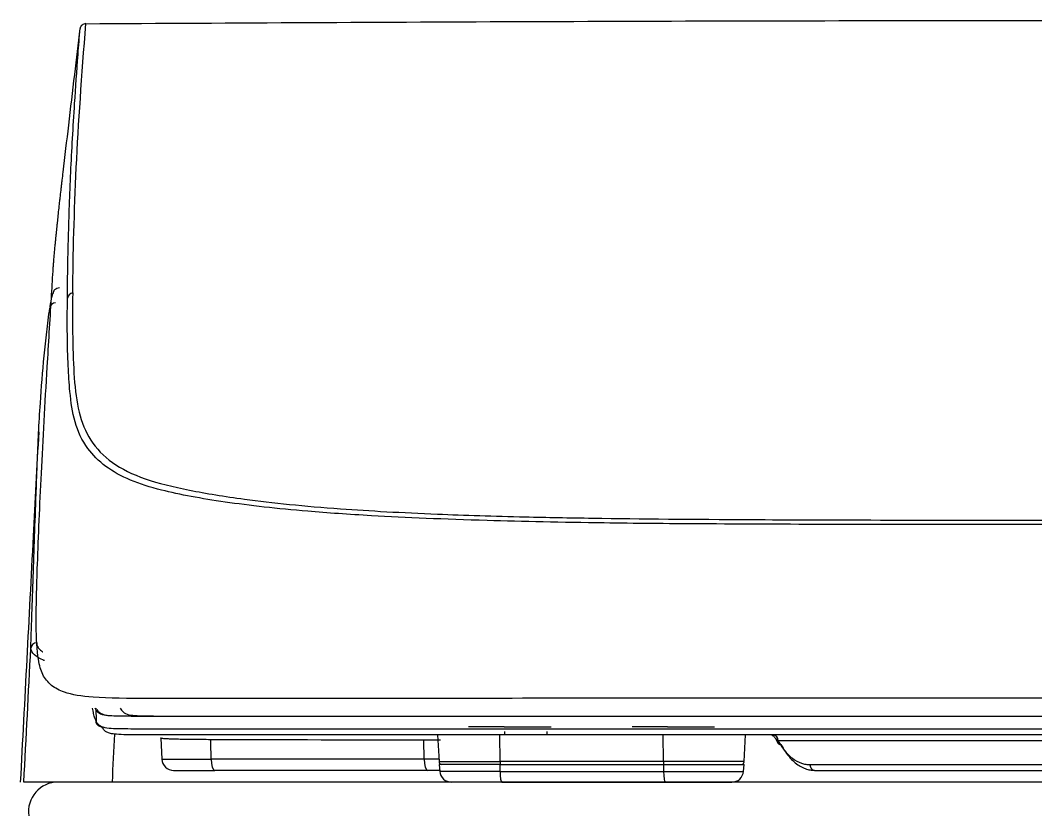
# Model space of a CAD drawing. Extents: x -2137 to 3740, y 68 to 2359.
# Drawn here: x -322.8 to -150.6, y 669.2 to 804.1 of the extents above; entities that cross this region are included whole.
import ezdxf

# ---------------------------------------------------------------- set-up
doc = ezdxf.new("R2010")
doc.units = 0
doc.header["$LTSCALE"] = 20
doc.header["$MEASUREMENT"] = 0
doc.layers.get('0').update_dxf_attribs({"linetype": 'CONTINUOUS'})
doc.layers.add('1', color=7, linetype='CONTINUOUS')

msp = doc.modelspace()

# ---------------------------------------------------------------- linework, layer by layer
msp.add_arc((-316.43, 669.9), 5, 90, 187.9537)
at = {"layer": '1', "color": 7, "linetype": 'Continuous'}
for p, q in [((-311.7, 803.56), (-311.7, 803.56)), ((-309.99, 687.47), (-309.97, 685.27)), ((-240.74, 684.3), (-246.77, 684.3)), ((-240.74, 684.3), (-232.77, 684.3)), ((-213.01, 684.3), (-219.04, 684.3)), ((-213.01, 684.3), (-205.04, 684.3)), ((-298.99, 682.39), (-298.81, 678.8)), ((-252.03, 682.9), (-251.79, 678.38)), ((-241.44, 678.38), (-241.47, 682.9)), ((-240.64, 682.9), (-240.64, 683.5)), ((-233.47, 682.9), (-233.47, 683.5)), ((-213.71, 678.38), (-213.75, 682.9)), ((-200.01, 678.38), (-199.78, 682.9)), ((-254.31, 678.8), (-254.36, 682.02)), ((-298.81, 678.8), (-290.45, 678.8)), ((-254.31, 678.8), (-290.45, 678.8)), ((-251.81, 678.8), (-254.31, 678.8)), ((-251.79, 678.38), (-241.44, 678.38)), ((-251.77, 677.9), (-251.66, 676.73)), ((-241.44, 677.9), (-251.77, 677.9)), ((-213.71, 678.38), (-241.44, 678.38)), ((-241.44, 677.9), (-213.71, 677.9)), ((-241.42, 676.73), (-241.44, 677.9)), ((-200.01, 678.38), (-213.71, 678.38)), ((-213.71, 677.9), (-200.04, 677.9)), ((-213.71, 677.9), (-213.7, 676.73)), ((-200.14, 676.73), (-200.04, 677.9)), ((-296.81, 676.9), (-289.83, 676.9)), ((-253.69, 676.9), (-289.83, 676.9)), ((-251.68, 676.9), (-253.69, 676.9)), ((-241.42, 676.73), (-251.66, 676.73)), ((-241.42, 676.73), (-213.7, 676.73)), ((-213.7, 676.73), (-200.14, 676.73)), ((-307.26, 674.9), (-322.22, 674.9)), ((71.29, 674.9), (-316.43, 674.9)), ((-250.18, 674.9), (-307.26, 674.9)), ((-241.15, 674.9), (-249.67, 674.9)), ((-241.15, 674.9), (-213.42, 674.9)), ((-213.42, 674.9), (-202.13, 674.9))]:
    msp.add_line(p, q, dxfattribs=at)
for centre, radius, start, end in [((-296.81, 678.9), 2, 183, 270), ((-251.29, 678.4), 0.5, 183, 270), ((-200.51, 678.4), 0.5, 270, 357), ((-249.67, 676.9), 2, 185, 270), ((-202.13, 676.9), 2, 270, 355)]:
    msp.add_arc(centre, radius, start, end, dxfattribs=at)
for centre, major_axis, ratio, start_param, end_param in [((-316.83, 755.27), (0.991, -0.135), 0.925221, 1.696362, 3.231487), ((-320.04, 697.56), (0.999, -0.032), 0.963149, 1.601601, 3.120435), ((-195.11, 681.9), (0, -1), 0.857059, 1.588248, 3.141593), ((-193.43, 682), (0.884, 0.468), 0.599851, 2.48902, 3.185459), ((-193.43, 682), (0.884, 0.468), 0.599851, 3.185457, 4.009837), ((-289.83, 678.9), (0, -2), 0.309017, 4.764749, 6.283185), ((-253.69, 678.9), (0, -2), 0.309017, 4.764749, 6.283185), ((-241.37, 678.4), (0, -0.5), 0.139173, 4.764749, 6.283185), ((-213.64, 678.4), (0, -0.5), 0.139173, 4.764749, 6.283185), ((-241.15, 676.9), (0, 2), 0.139173, 1.658063, 3.141593), ((-213.42, 676.9), (0, 2), 0.139173, 1.658063, 3.141593)]:
    msp.add_ellipse(centre, major_axis=major_axis, ratio=ratio, start_param=start_param, end_param=end_param, dxfattribs=at)
for points, knots in [([(-315.55, 778.39), (-315.23, 781.04), (-314.58, 786.56), (-313.63, 794.68), (-312.99, 800.15), (-312.69, 802.74)], [0, 0, 0, 0, 0.326668, 0.680643, 1, 1, 1, 1]), ([(-314.83, 757.03), (-314.81, 758.92), (-314.77, 762.28), (-314.61, 769.29), (-314.3, 778.22), (-313.71, 788.61), (-313.14, 796.86), (-312.8, 801.27), (-312.69, 802.74)], [0, 0, 0, 0, 0.141036, 0.249904, 0.499783, 0.749764, 0.916662, 1, 1, 1, 1]), ([(-313.93, 757.88), (-313.86, 764.51), (-313.68, 771.62), (-312.95, 786.74), (-312.4, 794.66), (-311.7, 803.57)], [0, 0, 0, 0, 0.5, 0.5, 1, 1, 1, 1]), ([(-311.7, 803.56), (-286.47, 803.7), (-236.02, 803.98), (-160.35, 804.14), (-84.7, 804.14), (-9.05, 803.98), (41.37, 803.7), (66.58, 803.56)], [0, 0, 0, 0, 0.200076, 0.400114, 0.600114, 0.800075, 1, 1, 1, 1]), ([(-317.27, 761.56), (-317.26, 761.74), (-317.24, 762.09), (-317.19, 762.74), (-317.13, 763.47), (-317.06, 764.27), (-316.98, 765.14), (-316.9, 766.01), (-316.82, 766.8), (-316.75, 767.48), (-316.7, 767.98), (-316.66, 768.36), (-316.62, 768.73), (-316.58, 769.11), (-316.54, 769.5), (-316.5, 769.89), (-316.39, 771.01), (-316.25, 772.26), (-316.12, 773.42), (-316.07, 773.88), (-315.99, 774.61), (-315.89, 775.44), (-315.8, 776.23), (-315.75, 776.68), (-315.67, 777.37), (-315.6, 777.94), (-315.55, 778.39)], [0, 0, 0, 0, 0.065063, 0.127736, 0.188626, 0.248148, 0.306476, 0.363994, 0.410206, 0.4456, 0.479528, 0.49297, 0.507757, 0.538511, 0.553571, 0.568633, 0.598757, 0.72566, 0.752812, 0.77125, 0.792904, 0.860962, 0.894248, 0.911269, 0.929549, 1, 1, 1, 1]), ([(72.14, 761.56), (72.15, 761.38), (72.18, 760.84), (72.25, 759.71), (72.35, 757.97), (72.5, 755.62), (72.68, 752.64), (72.89, 749.04), (73.15, 744.85), (73.42, 740.12), (73.71, 734.89), (74.01, 729.21), (74.31, 723.16), (74.59, 716.84), (74.84, 710.43), (75, 704.17), (74.98, 698.49), (74.48, 694.1), (73.08, 691.66), (70.3, 689.91), (65.32, 689.2), (57.47, 689.06), (46.79, 689.08), (32.87, 689.09), (14.69, 689.1), (-9.07, 689.11), (-40.13, 689.13), (-79.15, 689.14), (-113.05, 689.16), (-139.06, 689.16), (-158.7, 689.16), (-183.1, 689.15), (-210.49, 689.14), (-238.12, 689.12), (-263.54, 689.1), (-284.87, 689.09), (-300.49, 689.04), (-310.36, 689.14), (-315.17, 689.89), (-317.3, 691.05), (-318.39, 692.15), (-319.21, 693.39), (-319.93, 695.91), (-320.22, 701.83), (-319.92, 712.41), (-319.27, 727.29), (-318.41, 742.86), (-317.69, 754.66), (-317.36, 760.05), (-317.27, 761.56)], [0, 0, 0, 0, 0.001119, 0.003576, 0.007371, 0.012506, 0.018979, 0.02679, 0.035938, 0.046425, 0.05825, 0.071413, 0.085913, 0.10175, 0.118924, 0.137435, 0.15728, 0.17846, 0.200993, 0.22488, 0.250117, 0.276698, 0.304621, 0.333888, 0.364502, 0.396462, 0.42976, 0.464381, 0.500343, 0.511789, 0.527896, 0.548652, 0.574047, 0.604076, 0.638738, 0.678033, 0.718519, 0.751229, 0.77616, 0.79331, 0.802684, 0.811893, 0.828579, 0.852743, 0.884394, 0.923538, 0.964679, 0.990168, 1, 1, 1, 1]), ([(-316.18, 758.77), (-316.51, 758.68), (-317.06, 758.47), (-317.23, 758.02), (-317.53, 757.25), (-317.71, 756.23), (-317.8, 755.52)], [0, 0, 0, 0, 0.141392, 0.302729, 0.588263, 1, 1, 1, 1]), ([(-313.93, 757.88), (-313.95, 755.28), (-313.99, 750.08), (-313.73, 743.31), (-313.05, 737.52), (-311.15, 732.74), (-307.5, 728.96), (-301.95, 726.2), (-294.4, 724.39), (-283.82, 722.64), (-270.23, 721.29), (-253.94, 720.39), (-239.12, 719.93), (-221.95, 719.61), (-202.6, 719.44), (-177.16, 719.36), (-155.96, 719.35), (-139.38, 719.34), (-131.01, 719.34), (-126.79, 719.34), (-124.38, 719.34), (-123.17, 719.34), (-122.57, 719.34)], [0, 0, 0, 0, 0.062237, 0.124412, 0.186603, 0.24887, 0.311241, 0.373634, 0.435962, 0.498131, 0.586015, 0.65734, 0.711669, 0.748729, 0.823915, 0.874325, 0.936961, 0.968335, 0.984148, 0.992072, 0.996036, 1, 1, 1, 1]), ([(68.91, 738.43), (68.77, 737.7), (68.5, 736.26), (67.83, 734.33), (66.97, 732.6), (65.92, 731.06), (64.7, 729.71), (63.3, 728.52), (61.75, 727.49), (60.04, 726.6), (56.66, 725.22), (50.3, 723.53), (38.76, 721.72), (25.77, 720.52), (8.73, 719.58), (-13.7, 718.87), (-47.28, 718.57), (-85.87, 718.61), (-123.72, 718.59), (-157.76, 718.59), (-185.7, 718.61), (-206.45, 718.69), (-226.22, 718.86), (-245.48, 719.27), (-261.66, 719.95), (-276.26, 720.94), (-288.42, 722.34), (-297.97, 724.05), (-304.37, 726.05), (-308.55, 728.38), (-311.74, 731.61), (-313.73, 735.77), (-314.4, 740.59), (-314.73, 745.61), (-314.87, 750.84), (-314.84, 754.91), (-314.83, 757.03)], [0, 0, 0, 0, 0.013632, 0.026844, 0.039636, 0.052011, 0.063969, 0.075511, 0.086638, 0.097352, 0.107654, 0.143885, 0.185511, 0.232509, 0.256269, 0.308634, 0.366526, 0.409252, 0.455718, 0.50111, 0.530534, 0.561832, 0.587262, 0.622725, 0.665169, 0.693167, 0.736588, 0.778758, 0.805081, 0.832178, 0.860065, 0.893414, 0.924466, 0.947353, 0.972531, 1, 1, 1, 1]), ([(-319.72, 734.08), (-319.63, 735.77), (-319.38, 740.1), (-318.92, 745.87), (-318.35, 751.26), (-318, 753.97), (-317.83, 755.32)], [0, 0, 0, 0, 0.245713, 0.622838, 0.811555, 1, 1, 1, 1]), ([(-319.7, 734.33), (-320.01, 728.43), (-320.69, 715.57), (-321.73, 695.75), (-322.45, 681.85), (-322.82, 674.9)], [0, 0, 0, 0, 0.297999, 0.648883, 1, 1, 1, 1]), ([(-321.04, 697.62), (-321, 698.78), (-320.94, 700.7), (-320.81, 704.59), (-320.64, 709.67), (-320.4, 716.51), (-320.18, 722.56), (-320.01, 727.14), (-319.91, 729.67), (-319.82, 731.84), (-319.76, 733.17), (-319.72, 734.08)], [0, 0, 0, 0, 0.112422, 0.186977, 0.373952, 0.560925, 0.747867, 0.841348, 0.903673, 0.934836, 1, 1, 1, 1]), ([(-318.74, 695.51), (-318.8, 695.53), (-319.53, 695.85), (-320.72, 696.54), (-320.93, 697.24), (-321.04, 697.62)], [0, 0, 0, 0, 0.036981, 0.483185, 1, 1, 1, 1]), ([(-320.04, 698.53), (-320.02, 698.36), (-319.99, 698.02), (-319.66, 697.52), (-319.28, 697.18), (-319.04, 697.01), (-319.01, 696.99)], [0, 0, 0, 0, 0.322956, 0.642692, 0.963874, 1, 1, 1, 1]), ([(-309.97, 685.27), (-310.04, 685.43), (-310.15, 685.67), (-310.28, 686.1), (-310.42, 686.64), (-310.5, 687.12), (-310.55, 687.47)], [0, 0, 0, 0, 0.285326, 0.455346, 0.643616, 1, 1, 1, 1]), ([(-310.16, 687.48), (-309.9, 686.95), (-309.28, 686.42), (-308.05, 686.22), (-306.66, 686.15), (-305.14, 686.13), (-303.44, 686.12), (-301.49, 686.11), (-299.24, 686.11), (-296.76, 686.11), (-294.03, 686.1), (-290.93, 686.1), (-287.26, 686.1), (-282.85, 686.1), (-277.62, 686.1), (-271.49, 686.1), (-264.53, 686.1), (-257.03, 686.1), (-249.41, 686.1), (-242.09, 686.1), (-235.13, 686.1), (-228.53, 686.1), (-222.31, 686.1), (-216.37, 686.1), (-210.46, 686.1), (-204.16, 686.1), (-197.07, 686.1), (-188.95, 686.1), (-180.03, 686.1), (-170.88, 686.1), (-162.13, 686.1), (-154.15, 686.1), (-147, 686.1), (-140.62, 686.1), (-134.85, 686.1), (-129.49, 686.1), (-124.31, 686.1), (-119.04, 686.1), (-113.39, 686.1), (-107.12, 686.1), (-100.23, 686.1), (-92.96, 686.1), (-85.67, 686.1), (-78.59, 686.1), (-71.64, 686.1), (-64.62, 686.1), (-57.35, 686.1), (-49.84, 686.1), (-42.06, 686.1), (-33.9, 686.1), (-25.31, 686.1), (-16.47, 686.1), (-7.81, 686.1), (0.22, 686.1), (7.4, 686.1), (13.82, 686.1), (19.83, 686.1), (25.78, 686.1), (31.71, 686.1), (37.3, 686.1), (42.21, 686.1), (46.34, 686.1), (49.87, 686.1), (53.06, 686.11), (55.99, 686.11), (58.5, 686.12), (60.48, 686.13), (61.98, 686.17), (63.1, 686.25), (63.93, 686.41), (64.54, 686.75), (64.99, 687.32), (65.21, 687.9), (65.3, 688.23)], [0, 0, 0, 0, 0.019678, 0.037747, 0.053948, 0.068374, 0.081988, 0.096157, 0.11053, 0.124654, 0.138292, 0.152788, 0.168777, 0.186464, 0.205968, 0.226707, 0.248176, 0.269756, 0.289025, 0.305911, 0.320933, 0.334361, 0.346298, 0.357021, 0.367228, 0.377691, 0.389217, 0.402124, 0.416034, 0.429755, 0.442279, 0.453433, 0.463248, 0.471894, 0.479662, 0.486851, 0.493766, 0.500746, 0.508275, 0.516786, 0.526339, 0.536558, 0.546818, 0.556829, 0.566607, 0.576818, 0.587816, 0.599549, 0.612023, 0.625676, 0.641075, 0.658253, 0.676481, 0.69471, 0.712065, 0.728589, 0.745008, 0.762841, 0.78286, 0.803863, 0.824008, 0.84184, 0.858455, 0.875283, 0.893162, 0.911798, 0.929087, 0.944495, 0.958334, 0.970733, 0.981594, 0.991208, 1, 1, 1, 1]), ([(65.42, 687.5), (65.38, 687.21), (65.34, 686.95), (65.11, 685.87), (64.89, 685.28), (64.04, 684.13), (63.24, 684.07), (61.14, 683.93), (59.84, 683.92), (55, 683.9), (50.45, 683.9), (39.15, 683.9), (32.42, 683.9), (16.21, 683.9), (6.72, 683.9), (-16.11, 683.9), (-29.53, 683.9), (-52.83, 683.9), (-61.11, 683.9), (-78.44, 683.9), (-87.48, 683.9), (-105.89, 683.9), (-115.25, 683.9), (-133.94, 683.9), (-143.28, 683.9), (-161.59, 683.9), (-170.54, 683.9), (-187.66, 683.9), (-195.8, 683.9), (-218.65, 683.9), (-231.75, 683.9), (-254.04, 683.9), (-263.28, 683.9), (-279.1, 683.9), (-285.67, 683.9), (-296.63, 683.9), (-301, 683.89), (-305.57, 683.93), (-306.79, 683.93), (-308.74, 684.13), (-309.47, 684.27), (-309.97, 685.27)], [0, 0, 0, 0, 0.005513, 0.005513, 0.024277, 0.024277, 0.061805, 0.061805, 0.099333, 0.099333, 0.174388, 0.174388, 0.249444, 0.249444, 0.324499, 0.324499, 0.399555, 0.399555, 0.437083, 0.437083, 0.474611, 0.474611, 0.512139, 0.512139, 0.549666, 0.549666, 0.587194, 0.587194, 0.624722, 0.624722, 0.699778, 0.699778, 0.774833, 0.774833, 0.849889, 0.849889, 0.924944, 0.924944, 0.962472, 0.962472, 1, 1, 1, 1]), ([(-305.86, 687.47), (-305.37, 686.49), (-304.66, 686.34), (-302.8, 686.14), (-301.65, 686.14), (-297.34, 686.1), (-293.25, 686.1), (-285.45, 686.1), (-282.56, 686.1), (-276.29, 686.1), (-272.88, 686.1), (-265.45, 686.1), (-261.42, 686.1), (-254.79, 686.1), (-252.47, 686.1), (-250.04, 686.1)], [0, 0, 0, 0, 0.13328, 0.13328, 0.266559, 0.266559, 0.533118, 0.533118, 0.666398, 0.666398, 0.799677, 0.799677, 0.932957, 0.932957, 1, 1, 1, 1]), ([(-309.85, 687.22), (-309.35, 686.44), (-308.66, 686.32), (-306.78, 686.14), (-305.56, 686.13), (-300.96, 686.1), (-296.58, 686.1), (-285.59, 686.1), (-279.01, 686.1), (-263.17, 686.1), (-253.9, 686.1), (-237.2, 686.1), (-231.16, 686.1), (-218.05, 686.1), (-210.96, 686.1), (-195.78, 686.1), (-187.66, 686.1), (-170.63, 686.1), (-161.71, 686.1), (-143.47, 686.1), (-134.16, 686.1), (-115.5, 686.1), (-106.16, 686.1), (-87.82, 686.1), (-78.78, 686.1), (-61.65, 686.1), (-53.51, 686.1), (-38.01, 686.1), (-30.73, 686.1), (-17.24, 686.1), (-11.03, 686.1), (6.17, 686.1), (15.72, 686.1), (32.02, 686.1), (38.81, 686.1), (50.19, 686.1), (54.79, 686.1), (59.71, 686.12), (61.03, 686.13), (63.06, 686.25), (63.82, 686.29), (64.38, 686.82)], [0, 0, 0, 0, 0.03536, 0.03536, 0.074101, 0.074101, 0.151584, 0.151584, 0.229067, 0.229067, 0.30655, 0.30655, 0.345292, 0.345292, 0.384033, 0.384033, 0.422775, 0.422775, 0.461516, 0.461516, 0.500258, 0.500258, 0.538999, 0.538999, 0.577741, 0.577741, 0.616482, 0.616482, 0.655224, 0.655224, 0.693965, 0.693965, 0.771448, 0.771448, 0.848931, 0.848931, 0.926414, 0.926414, 0.965156, 0.965156, 1, 1, 1, 1]), ([(64.2, 685.34), (64.17, 685.2), (63.91, 684.25), (63.23, 683.28), (61.82, 683.02), (59.76, 682.93), (57.01, 682.91), (53.59, 682.91), (49.22, 682.9), (43.41, 682.9), (34.95, 682.9), (23.8, 682.9), (11.12, 682.9), (-2.65, 682.9), (-16.7, 682.9), (-31.48, 682.9), (-45.15, 682.9), (-60.52, 682.9), (-79.47, 682.9), (-99.45, 682.9), (-114.69, 682.9), (-134.19, 682.9), (-154.6, 682.9), (-173.24, 682.9), (-192.26, 682.9), (-214.21, 682.9), (-237.28, 682.9), (-254.09, 682.9), (-266.35, 682.9), (-275.92, 682.9), (-285.49, 682.9), (-293.13, 682.9), (-298.99, 682.91), (-302.58, 682.91), (-305.17, 682.94), (-306.66, 683.01), (-307.55, 683.14), (-308.11, 683.34), (-308.6, 683.66), (-308.85, 684.08), (-308.97, 684.29)], [0, 0, 0, 0, 0.003251, 0.025098, 0.047594, 0.068544, 0.09632, 0.119281, 0.1375, 0.170573, 0.203263, 0.240857, 0.286161, 0.312311, 0.34118, 0.376756, 0.39521, 0.410222, 0.450218, 0.478162, 0.493131, 0.512512, 0.557584, 0.576209, 0.592529, 0.642349, 0.683598, 0.728605, 0.762318, 0.788144, 0.821797, 0.869451, 0.892247, 0.920534, 0.944389, 0.963238, 0.972694, 0.982203, 0.990798, 1, 1, 1, 1]), ([(-290.5, 682.1), (-291.04, 682.11), (-292.11, 682.11), (-293.57, 682.13), (-294.87, 682.14), (-296, 682.17), (-296.94, 682.19), (-297.7, 682.22), (-298.28, 682.26), (-298.68, 682.29), (-298.92, 682.34), (-299, 682.37), (-299, 682.4), (-298.99, 682.4)], [0, 0, 0, 0, 0.110221, 0.217512, 0.321877, 0.423316, 0.521832, 0.617426, 0.7101, 0.799856, 0.886695, 0.97062, 1, 1, 1, 1]), ([(-195.17, 682.9), (-195.26, 682.9), (-195.44, 682.9), (-195.56, 682.9), (-195.61, 682.9), (-195.63, 682.9), (-195.63, 682.9), (-195.64, 682.9)], [0, 0, 0, 0, 0.356761, 0.71473, 0.82019, 0.92629, 1, 1, 1, 1]), ([(-195.32, 682.85), (-195.26, 682.83), (-195.15, 682.78), (-194.99, 682.68), (-194.85, 682.54), (-194.78, 682.42), (-194.75, 682.36)], [0, 0, 0, 0, 0.232724, 0.479452, 0.736729, 1, 1, 1, 1]), ([(-194.3, 681.95), (-194.42, 682.04), (-194.63, 682.19), (-194.75, 682.35), (-194.78, 682.42), (-194.78, 682.43)], [0, 0, 0, 0, 0.526306, 0.92497, 1, 1, 1, 1]), ([(-251.56, 682.01), (-251.83, 682.01), (-252.78, 682.01), (-253.7, 682.01), (-254.36, 682.02)], [0, 0, 0, 0, 0.28269, 1, 1, 1, 1]), ([(-194.25, 681.92), (-194.09, 681.64), (-193.77, 681.07), (-193.2, 680.28), (-192.57, 679.56), (-191.61, 678.72), (-190.61, 678.18), (-189.59, 677.92), (-189.11, 677.9), (-188.87, 677.89)], [0, 0, 0, 0, 0.11397, 0.227951, 0.360513, 0.493858, 0.762609, 0.881299, 1, 1, 1, 1]), ([(-122.57, 681.92), (-127.28, 681.92), (-136.68, 681.92), (-150.15, 681.92), (-162.45, 681.92), (-173.48, 681.92), (-182.11, 681.92), (-188.84, 681.92), (-192.75, 681.92), (-194.25, 681.92)], [0, 0, 0, 0, 0.149984, 0.30006, 0.450125, 0.600191, 0.750359, 0.900615, 1, 1, 1, 1]), ([(-193.78, 681.3), (-193.53, 680.86), (-193.05, 680), (-192.22, 678.97), (-191.38, 678.16), (-190.53, 677.57), (-189.68, 677.17), (-188.85, 676.94), (-188.31, 676.92), (-188.04, 676.9)], [0, 0, 0, 0, 0.164034, 0.32101, 0.470925, 0.613779, 0.749575, 0.878313, 1, 1, 1, 1]), ([(-188.87, 677.89), (-186.65, 677.89), (-181.79, 677.89), (-173.43, 677.89), (-162.41, 677.89), (-150.13, 677.89), (-136.66, 677.89), (-127.27, 677.89), (-122.57, 677.89)], [0, 0, 0, 0, 0.153915, 0.323241, 0.492451, 0.661661, 0.830882, 1, 1, 1, 1]), ([(-214.51, 674.9), (-214.99, 674.9), (-216.7, 674.9), (-219.53, 674.9), (-223.75, 674.9), (-227.9, 674.9), (-231.08, 674.9), (-233.48, 674.9), (-235.01, 674.9), (-235.87, 674.9), (-236.59, 674.9), (-236.9, 674.9), (-237.21, 674.9)], [0, 0, 0, 0, 0.041641, 0.150486, 0.259331, 0.477021, 0.694711, 0.803556, 0.87944, 0.948441, 0.948441, 1, 1, 1, 1]), ([(-43.32, 674.9), (-43.75, 674.9), (-46.78, 674.9), (-52.41, 674.9), (-68, 674.9), (-91.39, 674.9), (-122.57, 674.9), (-153.75, 674.9), (-177.13, 674.9), (-192.72, 674.9), (-198.43, 674.9), (-201.54, 674.9), (-202.06, 674.9)], [0, 0, 0, 0, 0.008149, 0.057257, 0.106364, 0.302794, 0.499223, 0.695653, 0.892083, 0.94119, 0.990298, 1, 1, 1, 1])]:
    msp.add_open_spline(points, degree=3, knots=knots, dxfattribs=at)
for points, degree in [([(-312.34, 803.31), (-312.53, 803.16), (-312.66, 802.95), (-312.69, 802.74)], 3), ([(-312.03, 803.5), (-312.14, 803.45), (-312.25, 803.39), (-312.34, 803.31)], 3), ([(-311.7, 803.57), (-311.81, 803.57), (-311.92, 803.54), (-312.03, 803.5)], 3), ([(-313.93, 757.88), (-314.35, 757.84), (-314.78, 757.43), (-314.83, 757.03)], 3), ([(-322.22, 674.9), (-321.82, 682.47), (-321.43, 690.05), (-321.04, 697.62)], 3), ([(-306.84, 683.06), (-306.98, 680.34), (-307.12, 677.62), (-307.26, 674.9)], 3), ([(-254.36, 682.02), (-268.6, 682.04), (-280.65, 682.07), (-290.5, 682.1)], 3), ([(-290.45, 678.8), (-290.46, 679.9), (-290.48, 681), (-290.5, 682.1)], 3), ([(-195.11, 682.9), (-195.13, 682.9), (-195.15, 682.9), (-195.17, 682.9)], 3), ([(-122.57, 682.9), (-125.79, 682.9), (-131.86, 682.9), (-139.76, 682.9), (-146.75, 682.9), (-152.81, 682.9), (-158.02, 682.9), (-162.53, 682.9), (-166.54, 682.9), (-169.96, 682.9), (-173.4, 682.9), (-176.69, 682.9), (-179.85, 682.9), (-182.77, 682.9), (-185.74, 682.9), (-188.78, 682.9), (-191.87, 682.9), (-194.02, 682.9), (-195.11, 682.9)], 3), ([(-194.76, 682.39), (-194.3, 681.51)], 1), ([(-194.25, 681.92), (-194.26, 681.93), (-194.28, 681.94), (-194.29, 681.95), (-194.3, 681.95)], 3), ([(-188.04, 676.9), (-186.94, 676.9), (-184.75, 676.9), (-181.75, 676.9), (-178.52, 676.9), (-174.79, 676.9), (-170.68, 676.9), (-166.63, 676.9), (-161.93, 676.9), (-156.3, 676.9), (-149.79, 676.9), (-142.1, 676.9), (-133.15, 676.9), (-126.24, 676.9), (-122.57, 676.9)], 3), ([(-250.18, 674.9), (-250.18, 674.93), (-250.18, 674.96), (-250.18, 674.99)], 3), ([(-237.21, 674.9), (-238.06, 674.9), (-239.16, 674.9), (-240.45, 674.9)], 3)]:
    msp.add_open_spline(points, degree=degree, dxfattribs=at)
msp.add_rational_spline([(-308.97, 684.29), (-309.25, 684.29), (-309.5, 684.4), (-309.68, 684.58), (-309.86, 684.76), (-309.97, 685), (-309.97, 685.27)], [1.0001590124, 1.00366159865, 1.06502811828, 1.18425857126, 1.06594954096, 1.00461354543, 1.00025058468], degree=3, knots=[0, 0, 0, 0, 0.50194, 0.50194, 0.50194, 1, 1, 1, 1], dxfattribs=at)
msp.add_rational_spline([(-188.87, 677.89), (-188.86, 677.31), (-188.52, 676.9), (-188.04, 676.9)], [1.16737069054, 0.944217528075, 0.944209770089, 1.16734741659], degree=3, dxfattribs=at)

doc.saveas('drawing.dxf')
